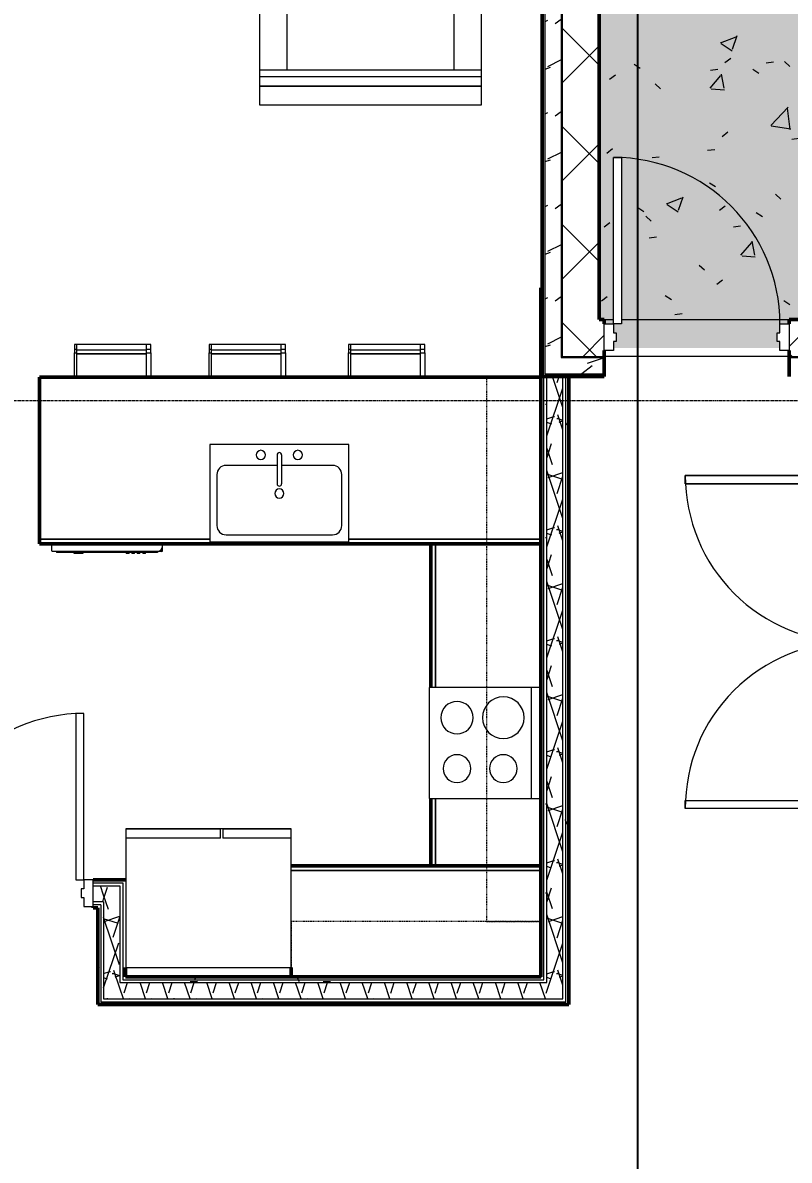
# Model space of a CAD drawing. Extents: x -4294 to -464, y 9706 to 12475.
# Drawn here: x -2752.9 to -2587.3, y 11683 to 11928.9 of the extents above; entities that cross this region are included whole.
import ezdxf

# ---------------------------------------------------------------- set-up
doc = ezdxf.new("R2010")
doc.units = 0
doc.linetypes.add('Dash', pattern=[0.25, 0.125, -0.125])
doc.linetypes.add('Grid Line 1_2_', pattern=[0.875, 0.5, -0.125, 0.125, -0.125])
for name, color, linetype, lineweight in [('0-1', 7, 'Continuous', 5), ('0-2', 50, 'Continuous', 13), ('A-DETL-1', 90, 'Continuous', 50), ('A-DOOR', 31, 'Continuous', 13), ('A-DOOR-5', 31, 'Continuous', 20), ('A-DOOR-6', 31, 'Continuous', 9), ('A-DOOR-FRAM', 31, 'Continuous', 20), ('A-FLOR-2', 50, 'Continuous', 13), ('A-FLOR-PATT-2', 8, 'Continuous', 9), ('A-WALL', 113, 'Continuous', 13), ('A-WALL-4', 113, 'Continuous', 50), ('A-WALL-PATT-5', 111, 'Continuous', 9), ('I-FURN', 30, 'Continuous', 9), ('I-FURN-1', 7, 'Continuous', 9), ('I-WALL-1', 2, 'Continuous', 50), ('P-SANR-FIXT-1', 7, 'Continuous', 9), ('Q-CASE-1', 250, 'Continuous', 50), ('Q-CASE-2', 7, 'Continuous', 9), ('Q-CASE-HDLN-1', 7, 'Dash', 9), ('Q-SPCQ-1', 7, 'Continuous', 9), ('S-GRID-1', 1, 'Grid Line 1_2_', 9)]:
    doc.layers.add(name, color=color, linetype=linetype, lineweight=lineweight)
doc.layers.add('A-AREA-PATT-2', color=7, linetype='Continuous', lineweight=9, transparency=1)
doc.styles.add('Century Gothic_B', font='Gothicb.ttf', dxfattribs={"height": 11.25})
doc.dimstyles.new('OD__1__Tol__', dxfattribs={"dimscale": 12, "dimtxt": 11.746893, "dimasz": 1.25, "dimexe": 0.9375, "dimexo": 0.625, "dimgap": 0.15625, "dimtad": 1, "dimdec": 0, "dimzin": 3, "dimdsep": 46, "dimlunit": 4, "dimtxsty": 'Century Gothic_B', "dimblk1": 'OBLIQUE', "dimblk2": 'OBLIQUE', "dimsah": 1, "dimcen": 0.09, "dimdle": 0.9375, "dimazin": 0, "dimtfac": 1, "dimtdec": 4, "dimtix": 1, "dimtmove": 0, "dimatfit": 3, "dimfxl": 1, "dimtvp": 1, "dimtfill": 1, "dimfrac": 2, "dimtolj": 1, "dimtzin": 0, "dimarcsym": 2})
pattern_1 = [(0, (0, 0), (38.4, 9.6), [1.584, -27.216, 1.584, -27.216, -153.6]), (0, (0, 0), (38.4, 9.6), [-57.6, 1.584, -56.016, 1.584, -27.216, -67.2]), (0, (0, 0), (38.4, 9.6), [-144, 1.584, -17.616, 1.584, -46.416]), (120, (14.4, 4.8), (-27.513844, 28.4553755), [1.584, -27.216, 1.584, -27.216, -153.6]), (120, (14.4, 4.8), (-27.513844, 28.4553755), [-57.6, 1.584, -56.016, 1.584, -27.216, -67.2]), (120, (14.4, 4.8), (-27.513844, 28.4553755), [-144, 1.584, -17.616, 1.584, -46.416]), (240, (19.2, 24), (-10.886156, -38.0553755), [1.584, -27.216, 1.584, -27.216, -153.6]), (240, (19.2, 24), (-10.886156, -38.0553755), [-57.6, 1.584, -56.016, 1.584, -27.216, -67.2]), (240, (19.2, 24), (-10.886156, -38.0553755), [-144, 1.584, -17.616, 1.584, -46.416])]
pattern_2 = [(161.57, (0.6, 0.6), (-4.80033747, -0.00041462), [0, -34.152, 3.792, 0]), (18.43, (-0.6, 0.6), (-4.80033747, 0.00041462), [0, -34.152, 3.792, 0]), (108.43, (0.6, 0.6), (2.39913218, -12.00105099), [11.382, -26.562]), (71.57, (-0.6, 0.6), (2.39913218, 12.00105099), [11.382, -26.562])]
pattern_3 = [(45, (0, 0), (-10.606602, 10.606602), []), (135, (0, 0), (-10.606602, -10.606602), [])]
pattern_4 = [(216.87, (7.997, 19.992), (59.9755286, 39.9843071), [9.996, -89.964]), (206.565, (19.992, 13.994), (-19.991807, -19.992219), [22.352, -22.352]), (198.435, (19.992, 3.998), (-39.983821, -19.991955), [12.644, -50.576])]

# ---------------------------------------------------------------- blocks, each defined once
blk = doc.blocks.new('OD_CW_Base Cabinet - OD_CW_Base Cabinet-V87-FLOOR PLAN - 2ND FLOOR')
at = {"layer": 'Q-CASE-1'}
for p, q in [((109.11, 24), (0.74, 24)), ((0.74, 24), (0.74, -12)), ((0.74, -12), (109.11, -12))]:
    blk.add_line(p, q, dxfattribs=at)
at = {"layer": 'Q-CASE-2'}
for p, q in [((0.74, -11), (0.74, 24)), ((0.74, 24), (109.11, 24)), ((0.74, -12), (0.74, -11)), ((0.74, -11), (37.56, -11)), ((37.56, -11), (0.74, -11)), ((109.11, -12), (0.74, -12)), ((67.56, -11), (109.11, -11)), ((109.11, -11), (67.56, -11))]:
    blk.add_line(p, q, dxfattribs=at)
blk = doc.blocks.new('Refrigerator_-_Side-by-Side_6047 - 36_ X 30_-345559-FLOOR PLAN - 2ND FLOOR')
at = {"layer": 'Q-SPCQ-1'}
for p, q in [((17.87, 14.42), (-17.88, 14.42)), ((-17.88, 14.42), (-17.88, -15.58)), ((17.87, -15.58), (17.87, 14.42)), ((-17.88, -13.58), (-3.13, -13.58)), ((-17.88, -13.58), (-17.88, -15.58)), ((-3.13, -15.58), (-3.13, -13.58)), ((-2.63, -13.58), (17.87, -13.58)), ((-2.63, -13.58), (-2.63, -15.58)), ((17.87, -15.58), (17.87, -13.58)), ((-17.88, -15.58), (17.87, -15.58)), ((-3.13, -15.58), (-17.88, -15.58)), ((17.87, -15.58), (-2.63, -15.58))]:
    blk.add_line(p, q, dxfattribs=at)
blk = doc.blocks.new('Range - 24_ x 24_-V33-FLOOR PLAN - 2ND FLOOR')
at = {"layer": 'Q-SPCQ-1'}
for p, q in [((24, 24), (0, 24)), ((0, 24), (0, 0)), ((24, 0), (24, 24)), ((0, 22), (24, 22)), ((0, 0), (24, 0))]:
    blk.add_line(p, q, dxfattribs=at)
for centre, radius, start, end in [((6.5, 16), 4.5, 360, 180), ((17.5, 16), 3, 360, 180), ((6.5, 16), 4.5, 180, 0), ((17.5, 16), 3, 180, 0), ((6.5, 6), 3.5, 360, 180), ((17.5, 6), 3, 360, 180), ((6.5, 6), 3.5, 180, 0), ((17.5, 6), 3, 180, 0)]:
    blk.add_arc(centre, radius, start, end, dxfattribs=at)
blk = doc.blocks.new('OD_CW_Base Cabinet - OD_CW_Base Cabinet-V88-FLOOR PLAN - 2ND FLOOR')
at = {"layer": 'Q-CASE-1'}
for p, q in [((0.74, -23.78), (0.74, 0)), ((0.74, 0), (15.27, 0)), ((39.27, 0), (70.36, 0)), ((70.36, 0), (70.36, -23.78))]:
    blk.add_line(p, q, dxfattribs=at)
at = {"layer": 'Q-CASE-2'}
for p, q in [((0.74, -1), (0.74, 0)), ((0.74, 0), (15.27, 0)), ((15.27, -1), (0.74, -1)), ((0.74, -23.78), (0.74, -1)), ((0.74, -1), (15.27, -1)), ((39.27, 0), (70.36, 0)), ((70.36, -1), (39.27, -1)), ((39.27, -1), (70.36, -1)), ((70.36, 0), (70.36, -1)), ((70.36, -1), (70.36, -23.78))]:
    blk.add_line(p, q, dxfattribs=at)
blk = doc.blocks.new('OD_CW_Base Cabinet - OD_CW_Base Cabinet-V89-FLOOR PLAN - 2ND FLOOR')
at = {"layer": 'Q-CASE-1'}
for p, q in [((0.74, 0), (54.76, 0)), ((0.74, -24), (0.74, -22))]:
    blk.add_line(p, q, dxfattribs=at)
at = {"layer": 'Q-CASE-2'}
for p, q in [((0.74, 0), (54.76, 0)), ((54.76, -1), (0.74, -1)), ((0.74, -1), (54.76, -1)), ((0.74, -24), (0.74, -22))]:
    blk.add_line(p, q, dxfattribs=at)
blk = doc.blocks.new('Sink Kitchen-Single - 30_ x 21_-366345-FLOOR PLAN - 2ND FLOOR')
at = {"layer": 'P-SANR-FIXT-1'}
for p, q in [((15.62, 10.59), (-14.38, 10.59)), ((-14.38, 10.59), (-14.38, -10.41)), ((15.62, -10.41), (15.62, 10.59)), ((0.12, 8.34), (0.12, 2.09)), ((1.12, 8.34), (1.12, 2.09)), ((0.12, 6.09), (-10.88, 6.09)), ((12.12, 6.09), (1.12, 6.09)), ((-12.88, 4.09), (-12.88, -6.91)), ((14.12, -6.91), (14.12, 4.09)), ((-10.88, -8.91), (12.12, -8.91)), ((-14.38, -10.41), (15.62, -10.41))]:
    blk.add_line(p, q, dxfattribs=at)
for centre, radius, start, end in [((-3.38, 8.34), 1, 360, 180), ((-3.38, 8.34), 1, 180, 0), ((0.62, 8.34), 0.5, 360, 180), ((4.62, 8.34), 1, 360, 180), ((4.62, 8.34), 1, 180, 360), ((-10.88, 4.09), 2, 90, 180), ((12.12, 4.09), 2, 360, 90), ((0.62, 0), 1, 360, 180), ((0.62, 2.09), 0.5, 180, 0), ((0.62, 0), 1, 180, 0), ((-10.88, -6.91), 2, 180, 270), ((12.12, -6.91), 2, 270, 0)]:
    blk.add_arc(centre, radius, start, end, dxfattribs=at)
blk = doc.blocks.new('Dishwasher_15404 - 34_ counter-V34-FLOOR PLAN - 2ND FLOOR')
at = {"layer": 'Q-SPCQ-1'}
for p, q in [((25.8, 24), (25.25, 24)), ((26.68, 24), (25.8, 24)), ((26.87, 22.93), (26.87, 23.8)), ((26.87, 0.2), (26.87, 22.93)), ((26.87, 22.91), (27.12, 22.91)), ((27.12, 22.91), (27.12, 1.09)), ((27.37, 20.28), (27.12, 20.28)), ((27.12, 19.69), (27.37, 19.69)), ((27.37, 20.28), (27.37, 19.69)), ((27.37, 19.1), (27.12, 19.1)), ((27.12, 18.51), (27.37, 18.51)), ((27.37, 17.92), (27.12, 17.92)), ((27.12, 17.33), (27.37, 17.33)), ((27.37, 17.92), (27.37, 17.33)), ((27.37, 19.1), (27.37, 18.51)), ((27.37, 16.74), (27.12, 16.74)), ((27.12, 16.15), (27.37, 16.15)), ((27.37, 16.74), (27.37, 16.15)), ((27.37, 6.79), (27.12, 6.79)), ((27.37, 6.76), (27.37, 5.81)), ((27.37, 5.81), (27.37, 4.86)), ((27.12, 4.82), (27.37, 4.82)), ((26.87, 1.09), (27.12, 1.09)), ((25.25, 0), (26.68, 0))]:
    blk.add_line(p, q, dxfattribs=at)
for centre, radius, start, end in [((25.8, 22.93), 1.07, 360, 90), ((26.68, 23.8), 0.197, 0, 90), ((26.68, 0.2), 0.197, 270, 360), ((26.68, 0.2), 0.197, 270, 360)]:
    blk.add_arc(centre, radius, start, end, dxfattribs=at)
blk = doc.blocks.new('OD_CW_Upper Cabinet - OD_CW_Upper Cabinet-1916694-FLOOR PLAN - 2ND FLOOR')
at = {"layer": 'Q-CASE-HDLN-1'}
for p, q in [((118.36, 24), (0.74, 24)), ((0.74, 24), (0.74, 12)), ((118.36, 12), (118.36, 24)), ((0.74, 12), (118.36, 12))]:
    blk.add_line(p, q, dxfattribs=at)
blk = doc.blocks.new('Bar_Stool_6722_1_ - Bar_Stool_6722_1_-V35-FLOOR PLAN - 2ND FLOOR')
at = {"layer": 'I-FURN-1'}
for p, q in [((0, 1.78), (0, 7.07)), ((1, 2.03), (1, 7.07)), ((16, 7.07), (16, 2.03)), ((16.5, 7.07), (16.5, 1.78)), ((1, 1.78), (0, 1.78)), ((0, 1.78), (0, 0.98)), ((1, 0.98), (0, 0.98)), ((0, 0.98), (0, 0)), ((1, 1.91), (1, 2.03)), ((16, 2.03), (1, 2.03)), ((1, 1.24), (1, 1.91)), ((16, 1.91), (1, 1.91)), ((1, 0), (1, 1.24)), ((1, 1.24), (16, 1.24)), ((16, 2.03), (16, 1.91)), ((16, 1.91), (16, 1.24)), ((16.5, 1.78), (16, 1.78)), ((16, 1.24), (16, 0)), ((16.5, 0.98), (16, 0.98)), ((16.5, 0.98), (16.5, 1.78)), ((16.5, 0), (16.5, 0.98)), ((0, 0), (1, 0)), ((1, 0), (16, 0)), ((16, 0), (16.5, 0))]:
    blk.add_line(p, q, dxfattribs=at)
blk = doc.blocks.new('OD_CW_Upper Cabinet - OD_CW_Upper Cabinet-1916695-FLOOR PLAN - 2ND FLOOR')
at = {"layer": 'Q-CASE-HDLN-1'}
for p, q in [((54.99, 24), (0.74, 24)), ((0.74, 24), (0.74, 12)), ((54.99, 12), (54.99, 24)), ((0.74, 12), (54.99, 12))]:
    blk.add_line(p, q, dxfattribs=at)
blk = doc.blocks.new('Couch-Both_Arms-Generic - 2-1352635-FLOOR PLAN - 2ND FLOOR')
at = {"layer": 'I-FURN'}
for p, q in [((-24, 13.5), (24, 13.5)), ((24, 13.5), (-24, 13.5)), ((-24, 13.5), (-24, 10)), ((24, 10), (24, 13.5)), ((-24, 11.5), (24, 11.5)), ((-24, 10), (-24, -17.5)), ((-24, 10), (24, 10)), ((-18, -17.5), (-18, 10)), ((18, 10), (18, -17.5)), ((24, -17.5), (24, 10)), ((-24, -17.5), (-18, -17.5)), ((-18, -17.5), (-18, -18.5)), ((-18, -18.5), (18, -18.5)), ((18, -18.5), (18, -17.5)), ((18, -17.5), (24, -17.5))]:
    blk.add_line(p, q, dxfattribs=at)
at = {"layer": 'I-FURN-1'}
for p, q in [((24, 17.5), (-24, 17.5)), ((-24, 17.5), (-24, 13.5)), ((24, 13.5), (24, 17.5))]:
    blk.add_line(p, q, dxfattribs=at)
blk = doc.blocks.new('CTR - 1st Phase - Unit Layouts_rvt-1-FLOOR PLAN - 2ND FLOOR')
at = {"layer": 'A-AREA-PATT-2'}
blk.add_hatch(color=256, dxfattribs=at).paths.add_polyline_path([(-2640.81, 11852.41), (-2640.7, 11852.41), (-2640.7, 11858.6), (-2640.92, 11852.41)], flags=0)
at = {"layer": '0-2'}
for name, p, rotation in [('Couch-Both_Arms-Generic - 2-1352635-FLOOR PLAN - 2ND FLOOR', (-2677.77, 11928.69), 180), ('Bar_Stool_6722_1_ - Bar_Stool_6722_1_-V35-FLOOR PLAN - 2ND FLOOR', (-2725.25, 11859.34), 180), ('Bar_Stool_6722_1_ - Bar_Stool_6722_1_-V35-FLOOR PLAN - 2ND FLOOR', (-2696.13, 11859.34), 180), ('Bar_Stool_6722_1_ - Bar_Stool_6722_1_-V35-FLOOR PLAN - 2ND FLOOR', (-2666.01, 11859.34), 180), ('OD_CW_Upper Cabinet - OD_CW_Upper Cabinet-1916694-FLOOR PLAN - 2ND FLOOR', (-2664.7, 11853), 270.000000000029), ('Dishwasher_15404 - 34_ counter-V34-FLOOR PLAN - 2ND FLOOR', (-2746.7, 11841.51), 270.0000000000325), ('OD_CW_Base Cabinet - OD_CW_Base Cabinet-V88-FLOOR PLAN - 2ND FLOOR', (-2664.7, 11745.9), 90.00000000002773), ('Range - 24_ x 24_-V33-FLOOR PLAN - 2ND FLOOR', (-2665.07, 11785.17), 270.0000000000369), ('Refrigerator_-_Side-by-Side_6047 - 36_ X 30_-345559-FLOOR PLAN - 2ND FLOOR', (-2712.82, 11739.06), 180), ('OD_CW_Upper Cabinet - OD_CW_Upper Cabinet-1916695-FLOOR PLAN - 2ND FLOOR', (-2639.96, 11746.64), 180)]:
    blk.add_blockref(name, p, dxfattribs=dict(at, rotation=rotation))
for name, p in [('OD_CW_Base Cabinet - OD_CW_Base Cabinet-V87-FLOOR PLAN - 2ND FLOOR', (-2750.04, 11828.26)), ('Sink Kitchen-Single - 30_ x 21_-366345-FLOOR PLAN - 2ND FLOOR', (-2698.1, 11827.13)), ('OD_CW_Base Cabinet - OD_CW_Base Cabinet-V89-FLOOR PLAN - 2ND FLOOR', (-2695.69, 11746.64))]:
    blk.add_blockref(name, p, dxfattribs=at)
blk = doc.blocks.new('CTR - 1st Phase - Shell_rvt-1-FLOOR PLAN - 2ND FLOOR')
at = {"layer": 'A-FLOR-PATT-2'}
h = blk.add_hatch(dxfattribs=at)
h.set_pattern_fill('FP_39', color=256, style=0, pattern_type=2)
h.set_pattern_definition([(50, (0, 0), (34.4287, -3.01202), [3.6, -39.6]), (355, (0, 0), (-6.6596, 36.10481), [2.88, -31.68]), (100.451, (2.87, -0.25), (27.76876, 33.0931), [3.06, -33.655]), (46.184, (0, 9.6), (51.22752, -7.94535), [5.4, -59.4]), (96.636, (4.27, 8.94), (44.86319, 46.7577), [4.589, -50.482]), (351.184, (0, 9.6), (44.86417, 46.75745), [4.32, -47.52]), (21, (4.8, 7.2), (28.65176, -19.325734), [3.6, -39.6]), (326, (4.8, 7.2), (11.67934, 34.80662), [2.88, -31.68]), (71.451, (7.188, 5.59), (40.33096, 15.48132), [3.06, -33.655]), (37.5, (0, 0), (0.583112, 15.978979), [1.584, -29.712, 1.584, -30.576, -31.8]), (37.5, (0, 0), (0.583112, 15.978979), [-63.456, 1.584, -30.216]), (7.5, (0, 0), (12.62689, 18.932107), [1.584, -16.752, 1.584, -28.992, -12.12]), (7.5, (0, 0), (12.62689, 18.932107), [-48.912, 1.584, -10.536]), (327.5, (-10.704, 0), (25.622992, -1.082799), [1.584, -10.416, 1.584, -35.856, -49.68]), (327.5, (-10.704, 0), (25.622992, -1.082799), [-49.44, 1.584, -48.096]), (317.5, (-15.504, 0), (27.99243, 4.80496), [1.584, -14.016, 1.584, -23.28, -35.28]), (317.5, (-15.504, 0), (27.99243, 4.80496), [-40.464, 1.584, -33.696])])
h.paths.add_polyline_path([(-2625.26, 11864.79), (-2625.26, 11899.79), (-2623.51, 11899.79), (-2623.51, 11864.79), (-2532.32, 11864.79), (-2532.32, 11931.56), (-2534.32, 11931.56), (-2534.32, 11933.69), (-2532.32, 11933.69), (-2532.32, 11942.56), (-2580.32, 11942.56), (-2580.32, 11933.69), (-2578.32, 11933.69), (-2578.32, 11931.56), (-2628.32, 11931.56), (-2628.32, 11864.79), (-2627.26, 11864.79)], flags=0)
at = {"layer": 'A-FLOR-2'}
for p, q in [((-2627.26, 11864.79), (-2625.26, 11864.79)), ((-2623.51, 11864.79), (-2587.26, 11864.79)), ((-2587.26, 11856.79), (-2627.26, 11856.79))]:
    blk.add_line(p, q, dxfattribs=at)
at = {"layer": 'S-GRID-1'}
blk.add_line((-464.45, 11847.19), (-4232.19, 11847.19), dxfattribs=at)
blk = doc.blocks.new('HOLLOW METAL - STAIR DOOR-1762405-FLOOR PLAN - 2ND FLOOR')
at = {"layer": 'A-DOOR-5'}
for p, q in [((16.25, -5.4375), (18, -5.4375)), ((16.25, -41.4375), (16.25, -5.4375)), ((18, -5.4375), (18, -41.4375)), ((18, -41.4375), (16.25, -41.4375))]:
    blk.add_line(p, q, dxfattribs=at)
at = {"layer": 'A-DOOR-6'}
blk.add_arc((18, -5.4375), 36, 180, 270, dxfattribs=at)
at = {"layer": 'A-DOOR-FRAM'}
for p, q in [((-20, 0.3125), (-18, 0.3125)), ((-20, -5.4375), (-20, 0.3125)), ((-18, 0.3125), (-18, -1.625)), ((18, 0.3125), (20, 0.3125)), ((18, -1.625), (18, 0.3125)), ((20, 0.3125), (20, -5.4375)), ((-18, -1.625), (-17.375, -1.625)), ((-17.375, -1.625), (-17.375, -3.5)), ((17.375, -1.625), (18, -1.625)), ((17.375, -3.5), (17.375, -1.625)), ((-18, -3.5), (-18, -5.4375)), ((-17.375, -3.5), (-18, -3.5)), ((18, -3.5), (17.375, -3.5)), ((18, -5.4375), (18, -3.5)), ((-18, -5.4375), (-20, -5.4375)), ((20, -5.4375), (18, -5.4375))]:
    blk.add_line(p, q, dxfattribs=at)
blk = doc.blocks.new('HOLLOW METAL - UNIT DOOR-1956233-FLOOR PLAN - 2ND FLOOR')
at = {"layer": 'A-DOOR-5'}
for p, q in [((18, 39.25), (16.25, 39.25)), ((16.25, 39.25), (16.25, 3.25)), ((18, 3.25), (18, 39.25)), ((16.25, 3.25), (18, 3.25))]:
    blk.add_line(p, q, dxfattribs=at)
at = {"layer": 'A-DOOR-6'}
blk.add_arc((18, 3.25), 36, 90, 180, dxfattribs=at)
at = {"layer": 'A-DOOR-FRAM'}
for p, q in [((-18, 3.25), (-20, 3.25)), ((-20, 3.25), (-20, -2.5)), ((-18, 1.3125), (-18, 3.25)), ((18, 3.25), (18, 1.3125)), ((20, 3.25), (18, 3.25)), ((20, -2.5), (20, 3.25)), ((-17.375, 1.3125), (-18, 1.3125)), ((-17.375, -0.5625), (-17.375, 1.3125)), ((18, 1.3125), (17.375, 1.3125)), ((17.375, 1.3125), (17.375, -0.5625)), ((-18, -2.5), (-18, -0.5625)), ((-18, -0.5625), (-17.375, -0.5625)), ((17.375, -0.5625), (18, -0.5625)), ((18, -0.5625), (18, -2.5)), ((-20, -2.5), (-18, -2.5)), ((18, -2.5), (20, -2.5))]:
    blk.add_line(p, q, dxfattribs=at)
blk = doc.blocks.new('Flush-Double-Door-Adj_swing-w_handle_2100 - 3_-0_ x 7_-0_-1994204-FLOOR PLAN - 2ND FLOOR')
at = {"layer": 'A-DOOR-5'}
for p, q in [((-36, -3), (-34.25, -3)), ((-36, -39), (-36, -3)), ((-34.25, -3), (-34.25, -39)), ((34.25, -39), (34.25, -3)), ((34.25, -3), (36, -3)), ((36, -3), (36, -39)), ((-34.25, -39), (-36, -39)), ((36, -39), (34.25, -39))]:
    blk.add_line(p, q, dxfattribs=at)
at = {"layer": 'A-DOOR-6'}
for p, q in [((-38, 1.875), (-36, 1.875)), ((-38, -3), (-38, 1.875)), ((-36, 1.875), (-36, 0.75)), ((-36, 0.75), (-35.375, 0.75)), ((-35.375, 0.75), (-35.375, -1.25)), ((35.375, -1.25), (35.375, 0.75)), ((35.375, 0.75), (36, 0.75)), ((36, 1.875), (38, 1.875)), ((36, 0.75), (36, 1.875)), ((38, 1.875), (38, -3)), ((-36, -1.25), (-36, -3)), ((-35.375, -1.25), (-36, -1.25)), ((36, -1.25), (35.375, -1.25)), ((36, -3), (36, -1.25)), ((-36, -3), (-38, -3)), ((-34.25, -3), (-36, -3)), ((-36, -3), (-36, -39)), ((-34.25, -39), (-34.25, -3)), ((34.25, -3), (36, -3)), ((34.25, -39), (34.25, -3)), ((36, -3), (36, -39)), ((38, -3), (36, -3)), ((-36, -39), (-34.25, -39)), ((36, -39), (34.25, -39))]:
    blk.add_line(p, q, dxfattribs=at)
for centre, radius, start, end in [((-36, -3), 36, 270, 0), ((35.775, -3.225), 35.776, 179.64034, 270.35966)]:
    blk.add_arc(centre, radius, start, end, dxfattribs=at)
blk = doc.blocks.new('_Oblique')
at = {"color": 0, "linetype": 'ByBlock', "lineweight": -2}
blk.add_line((-0.5, -0.5), (0.5, 0.5), dxfattribs=at)
blk = doc.blocks.new('*D384')
at = {"color": 0, "lineweight": -2}
for p, q in [((-2620, 10370.89), (-2620, 12098.44)), ((-2627.42, 12087.19), (-2608.75, 12087.19)), ((-2627.42, 10382.14), (-2608.75, 10382.14))]:
    blk.add_line(p, q, dxfattribs=at)
at = {"layer": 'Defpoints', "color": 0}
for p in [(-2634.92, 12087.19), (-2620, 12087.19), (-2634.92, 10382.14)]:
    blk.add_point(p, dxfattribs=at)
at = {"color": 0, "lineweight": -2, "xscale": 15, "yscale": 15, "zscale": 15}
for p, rotation in [((-2620, 12087.19), 90), ((-2620, 10382.14), 270)]:
    blk.add_blockref('_Oblique', p, dxfattribs=dict(at, rotation=rotation))
at = {"color": 0, "insert": (-2630.45, 11234.66), "char_height": 11.25, "attachment_point": 5, "rotation": 90, "style": 'Century Gothic_B', "bg_fill": 3, "box_fill_scale": 1.25, "bg_fill_color": 257, "bg_fill_transparency": 0}
blk.add_mtext('\\A1;142\'-1" [43308]', dxfattribs=at)

msp = doc.modelspace()

# ---------------------------------------------------------------- hatches: boundary and pattern name
at = {"layer": 'A-AREA-PATT-2'}
h = msp.add_hatch(color=256, dxfattribs=at)
h.paths.add_polyline_path([(-2625.2612, 11858.6019), (-2589.2612, 11858.6019), (-2589.2612, 11859.9769), (-2589.8862, 11859.9769), (-2589.8862, 11861.8519), (-2589.2612, 11861.8519), (-2589.2612, 11863.7894), (-2587.2612, 11863.7894), (-2587.2612, 11864.7894), (-2532.3237, 11864.7894), (-2532.3237, 11931.5644), (-2534.3237, 11931.5644), (-2534.3237, 11933.6918), (-2532.3237, 11933.6918), (-2532.3237, 11942.5644), (-2580.3237, 11942.5644), (-2580.3237, 11933.6918), (-2578.3237, 11933.6918), (-2578.3237, 11931.5644), (-2628.3237, 11931.5644), (-2628.3237, 11864.7894), (-2627.2612, 11864.7894), (-2627.2612, 11863.7894), (-2625.2612, 11863.7894), (-2625.2612, 11861.8519), (-2624.6362, 11861.8519), (-2624.6362, 11859.9769), (-2625.2612, 11859.9769)], flags=0)
h.paths.add_polyline_path([(-2623.5112, 11863.7894), (-2625.2612, 11863.7894), (-2625.2612, 11899.7894), (-2623.5112, 11899.7894), (-2623.5112, 11863.9574)], flags=0)
h.paths.add_polyline_path([(-2632.6702, 12076.4644), (-2628.3237, 12076.4644), (-2628.3237, 12076.5644), (-2532.3237, 12076.5644), (-2532.3237, 12076.4644), (-2526.1362, 12076.4644), (-2526.1362, 12077.1894), (-2634.5112, 12077.1894), (-2634.5112, 12076.4644)], flags=0)
at = {"layer": 'A-WALL-PATT-5'}
h = msp.add_hatch(dxfattribs=at)
h.set_pattern_fill('FP_2', color=256, style=0, pattern_type=2)
h.set_pattern_definition(pattern_4)
h.paths.add_polyline_path([(-2636.6115, 11856.5394), (-2636.5737, 11856.5394), (-2636.6115, 12076.4644), (-2640.0737, 12076.4644), (-2640.0737, 11856.5394), (-2636.7706, 11856.5394)], flags=0)
h = msp.add_hatch(dxfattribs=at)
h.set_pattern_fill('FP_40', color=256, style=0, pattern_type=2)
h.set_pattern_definition(pattern_3)
h.paths.add_polyline_path([(-2636.3051, 11864.7894), (-2628.3237, 11864.7894), (-2628.3237, 12076.4644), (-2636.3237, 12076.4644), (-2636.3237, 11864.7894)], flags=0)
h = msp.add_hatch(dxfattribs=at)
h.set_pattern_fill('FP_40', color=256, style=0, pattern_type=2)
h.set_pattern_definition(pattern_3)
h.paths.add_polyline_path([(-2636.3237, 11856.7894), (-2627.2612, 11856.7894), (-2627.2612, 11864.7894), (-2636.3237, 11864.7894)], flags=0)
h.paths.add_polyline_path([(-2532.6261, 11856.7894), (-2532.3237, 11856.7894), (-2532.3237, 11864.7894), (-2587.2612, 11864.7894), (-2587.2612, 11856.7894), (-2540.1351, 11856.7894)], flags=0)
h = msp.add_hatch(dxfattribs=at)
h.set_pattern_fill('FP_2', color=256, style=0, pattern_type=2)
h.set_pattern_definition(pattern_4)
h.paths.add_polyline_path([(-2639.6707, 11853.0394), (-2627.2612, 11853.0394), (-2627.2612, 11856.5394), (-2640.0737, 11856.5394), (-2640.0737, 11853.0394), (-2639.6737, 11853.0394)], flags=0)
h.paths.add_polyline_path([(-2567.6998, 11853.0394), (-2525.9487, 11853.0394), (-2525.9487, 11856.5394), (-2587.2612, 11856.5394), (-2587.2612, 11853.0394)], flags=0)
h = msp.add_hatch(dxfattribs=at)
h.set_pattern_fill('FP_1', color=256, style=0, pattern_type=2)
h.set_pattern_definition(pattern_1)
h.paths.add_polyline_path([(-2636.6115, 11852.4144), (-2627.2612, 11852.4144), (-2627.2612, 11853.0394), (-2640.6987, 11853.0394), (-2640.6987, 11852.4144), (-2639.1059, 11852.4144)], flags=0)
h.paths.add_polyline_path([(-2532.3237, 11852.4144), (-2525.9487, 11852.4144), (-2525.9487, 11853.0394), (-2587.2612, 11853.0394), (-2587.2612, 11852.4144), (-2540.1351, 11852.4144)], flags=0)
h = msp.add_hatch(dxfattribs=at)
h.set_pattern_fill('FP_1', color=256, style=0, pattern_type=2)
h.set_pattern_definition(pattern_1)
h.paths.add_polyline_path([(-2639.6737, 11721.3894), (-2639.6737, 11852.4144), (-2640.2987, 11852.4144), (-2640.2987, 11721.3894)], flags=0)
h = msp.add_hatch(dxfattribs=at)
h.set_pattern_fill('FP_41', color=256, style=0, pattern_type=2)
h.set_pattern_definition(pattern_2)
h.paths.add_polyline_path([(-2636.3237, 11717.8894), (-2636.1737, 11717.8894), (-2636.1737, 11852.4144), (-2639.6737, 11852.4144), (-2639.6737, 11717.8894), (-2636.6471, 11717.8894)], flags=0)
h = msp.add_hatch(dxfattribs=at)
h.set_pattern_fill('FP_1', color=256, style=0, pattern_type=2)
h.set_pattern_definition(pattern_1)
h.paths.add_polyline_path([(-2635.5487, 11717.2644), (-2635.5487, 11852.4144), (-2636.1737, 11852.4144), (-2636.1737, 11717.2644)], flags=0)
h = msp.add_hatch(dxfattribs=at)
h.set_pattern_fill('FP_1', color=256, style=0, pattern_type=2)
h.set_pattern_definition(pattern_1)
h.paths.add_polyline_path([(-2634.9237, 11716.6394), (-2634.9237, 11852.4144), (-2635.5487, 11852.4144), (-2635.5487, 11716.6394)], flags=0)
h = msp.add_hatch(dxfattribs=at)
h.set_pattern_fill('FP_41', color=256, style=0, pattern_type=2)
h.set_pattern_definition(pattern_2)
h.paths.add_polyline_path([(-2797.8987, 11738.8394), (-2777.6987, 11738.8394), (-2777.6987, 11742.3394), (-2799.1487, 11742.3394), (-2799.1487, 11738.8394), (-2798.5237, 11738.8394)], flags=0)
h.paths.add_polyline_path([(-2737.6987, 11738.8394), (-2735.4487, 11738.8394), (-2735.4487, 11742.3394), (-2737.6987, 11742.3394), (-2737.6987, 11739.7769)], flags=0)
h = msp.add_hatch(dxfattribs=at)
h.set_pattern_fill('FP_41', color=256, style=0, pattern_type=2)
h.set_pattern_definition(pattern_2)
h.paths.add_polyline_path([(-2735.4487, 11717.8894), (-2731.9487, 11717.8894), (-2731.9487, 11742.3394), (-2735.4487, 11742.3394), (-2735.4487, 11719.8347)], flags=0)
h = msp.add_hatch(dxfattribs=at)
h.set_pattern_fill('FP_1', color=256, style=0, pattern_type=2)
h.set_pattern_definition(pattern_1)
h.paths.add_polyline_path([(-2736.6987, 11738.2144), (-2736.0737, 11738.2144), (-2736.0737, 11738.8394), (-2737.6987, 11738.8394), (-2737.6987, 11738.2144)], flags=0)
h.paths.add_polyline_path([(-2797.8987, 11738.2144), (-2777.6987, 11738.2144), (-2777.6987, 11738.8394), (-2798.5237, 11738.8394), (-2798.5237, 11738.2144), (-2798.4121, 11738.2144)], flags=0)
h = msp.add_hatch(dxfattribs=at)
h.set_pattern_fill('FP_1', color=256, style=0, pattern_type=2)
h.set_pattern_definition(pattern_1)
h.paths.add_polyline_path([(-2737.4407, 11737.5894), (-2736.6987, 11737.5894), (-2736.6987, 11738.2144), (-2737.6987, 11738.2144), (-2737.6987, 11737.5894)], flags=0)
h.paths.add_polyline_path([(-2777.8299, 11737.5894), (-2777.6987, 11737.5894), (-2777.6987, 11738.2144), (-2797.8987, 11738.2144), (-2797.8987, 11737.5894), (-2788.2173, 11737.5894)], flags=0)
h = msp.add_hatch(dxfattribs=at)
h.set_pattern_fill('FP_1', color=256, style=0, pattern_type=2)
h.set_pattern_definition(pattern_1)
h.paths.add_polyline_path([(-2736.6987, 11716.6394), (-2736.0737, 11716.6394), (-2736.0737, 11738.2144), (-2736.6987, 11738.2144), (-2736.6987, 11719.8347)], flags=0)
h = msp.add_hatch(dxfattribs=at)
h.set_pattern_fill('FP_41', color=256, style=0, pattern_type=2)
h.set_pattern_definition(pattern_2)
h.paths.add_polyline_path([(-2640.6987, 11717.8894), (-2639.6737, 11717.8894), (-2639.6737, 11721.3894), (-2731.9487, 11721.3894), (-2731.9487, 11717.8894), (-2640.9237, 11717.8894)], flags=0)
h = msp.add_hatch(dxfattribs=at)
h.set_pattern_fill('FP_1', color=256, style=0, pattern_type=2)
h.set_pattern_definition(pattern_1)
h.paths.add_polyline_path([(-2640.6987, 11721.3894), (-2640.2987, 11721.3894), (-2640.2987, 11722.0144), (-2731.3237, 11722.0144), (-2731.3237, 11721.3894), (-2640.9237, 11721.3894)], flags=0)
h = msp.add_hatch(dxfattribs=at)
h.set_pattern_fill('FP_1', color=256, style=0, pattern_type=2)
h.set_pattern_definition(pattern_1)
h.paths.add_polyline_path([(-2694.9487, 11722.0144), (-2640.9237, 11722.0144), (-2640.9237, 11722.6394), (-2730.6987, 11722.6394), (-2730.6987, 11722.0144), (-2722.0313, 11722.0144)], flags=0)
h = msp.add_hatch(dxfattribs=at)
h.set_pattern_fill('FP_1', color=256, style=0, pattern_type=2)
h.set_pattern_definition(pattern_1)
h.paths.add_polyline_path([(-2677.9586, 11716.6394), (-2635.5487, 11716.6394), (-2635.5487, 11717.2644), (-2736.0737, 11717.2644), (-2736.0737, 11716.6394), (-2694.9487, 11716.6394)], flags=0)

# ---------------------------------------------------------------- linework, layer by layer
at = {"layer": 'A-DETL-1'}
msp.add_line((-2640.9237, 11840.5894), (-2640.9237, 11871.5894), dxfattribs=at)
at = {"layer": 'A-WALL'}
for p, q in [((-2640.0737, 12076.4644), (-2640.0737, 11853.0394)), ((-2636.5737, 12076.4644), (-2636.5737, 11856.5394)), ((-2636.3237, 12076.4644), (-2636.3237, 11856.7894)), ((-2636.5737, 11856.5394), (-2627.2612, 11856.5394)), ((-2636.3237, 11856.7894), (-2627.2612, 11856.7894)), ((-2587.2612, 11856.7894), (-2524.3237, 11856.7894)), ((-2587.2612, 11856.5394), (-2525.9487, 11856.5394)), ((-2640.2987, 11722.0144), (-2640.2987, 11852.4144)), ((-2640.0737, 11853.0394), (-2627.2612, 11853.0394)), ((-2639.6737, 11721.3894), (-2639.6737, 11852.4144)), ((-2636.1737, 11717.8894), (-2636.1737, 11852.4144)), ((-2635.5487, 11717.2644), (-2635.5487, 11852.4144)), ((-2737.6987, 11742.9644), (-2731.3237, 11742.9644)), ((-2731.3237, 11742.9644), (-2731.3237, 11722.0144)), ((-2737.6987, 11742.3394), (-2731.9487, 11742.3394)), ((-2731.9487, 11742.3394), (-2731.9487, 11721.3894)), ((-2735.4487, 11738.8394), (-2737.6987, 11738.8394)), ((-2736.0737, 11738.2144), (-2737.6987, 11738.2144)), ((-2736.0737, 11738.2144), (-2736.0737, 11717.2644)), ((-2735.4487, 11738.8394), (-2735.4487, 11717.8894)), ((-2731.9487, 11721.3894), (-2639.6737, 11721.3894)), ((-2731.3237, 11722.0144), (-2640.2987, 11722.0144)), ((-2736.0737, 11717.2644), (-2635.5487, 11717.2644)), ((-2735.4487, 11717.8894), (-2636.1737, 11717.8894))]:
    msp.add_line(p, q, dxfattribs=at)
at = {"layer": 'A-WALL-4'}
for p, q in [((-2628.3237, 11864.7894), (-2628.3237, 12076.4644)), ((-2640.6987, 11982.7027), (-2640.6987, 11852.4144)), ((-2627.2612, 11864.7894), (-2628.3237, 11864.7894)), ((-2627.2612, 11863.7894), (-2627.2612, 11864.7894)), ((-2532.3237, 11864.7894), (-2587.2612, 11864.7894)), ((-2587.2612, 11864.7894), (-2587.2612, 11863.7894)), ((-2627.2612, 11852.4144), (-2627.2612, 11858.0394)), ((-2587.2612, 11858.0394), (-2587.2612, 11852.4144)), ((-2640.6987, 11852.4144), (-2627.2612, 11852.4144))]:
    msp.add_line(p, q, dxfattribs=at)
at = {"layer": 'I-WALL-1'}
for p, q in [((-2640.9237, 11852.4144), (-2640.9237, 11722.6394)), ((-2640.6987, 11852.4144), (-2640.9237, 11852.4144)), ((-2634.9237, 11716.6394), (-2634.9237, 11852.4144)), ((-2730.6987, 11743.5894), (-2737.6987, 11743.5894)), ((-2737.6987, 11737.8394), (-2737.6987, 11737.5894)), ((-2737.6987, 11737.5894), (-2736.6987, 11737.5894)), ((-2736.6987, 11737.5894), (-2736.6987, 11716.6394)), ((-2730.6987, 11722.6394), (-2730.6987, 11724.6394)), ((-2640.9237, 11722.6394), (-2730.6987, 11722.6394)), ((-2736.6987, 11716.6394), (-2634.9237, 11716.6394))]:
    msp.add_line(p, q, dxfattribs=at)

# ---------------------------------------------------------------- block references
at = {"layer": '0-1'}
for name in ['CTR - 1st Phase - Shell_rvt-1-FLOOR PLAN - 2ND FLOOR', 'CTR - 1st Phase - Unit Layouts_rvt-1-FLOOR PLAN - 2ND FLOOR']:
    msp.add_blockref(name, (0, 0), dxfattribs=at)
at = {"layer": 'A-DOOR'}
for name, p, rotation in [('HOLLOW METAL - STAIR DOOR-1762405-FLOOR PLAN - 2ND FLOOR', (-2607.2612, 11858.3519), 180), ('Flush-Double-Door-Adj_swing-w_handle_2100 - 3_-0_ x 7_-0_-1994204-FLOOR PLAN - 2ND FLOOR', (-2570.7237, 11795.0019), 270.0000000000015)]:
    msp.add_blockref(name, p, dxfattribs=dict(at, rotation=rotation))
msp.add_blockref('HOLLOW METAL - UNIT DOOR-1956233-FLOOR PLAN - 2ND FLOOR', (-2757.6987, 11740.3394), dxfattribs=at)

# ---------------------------------------------------------------- next in the draw order: dimensions: what is measured, and where the dimension line sits
dim = msp.add_linear_dim(base=(-2620, 12087.1894), p1=(-2634.9237, 10382.1394), p2=(-2634.9237, 12087.1894), angle=90, dimstyle='OD__1__Tol__', override={"dimpost": '<>'})
dim.commit()
dim.dimension.update_dxf_attribs({"geometry": '*D384', "text_midpoint": (-2630.4464, 11234.6644)})

doc.saveas('drawing.dxf')
